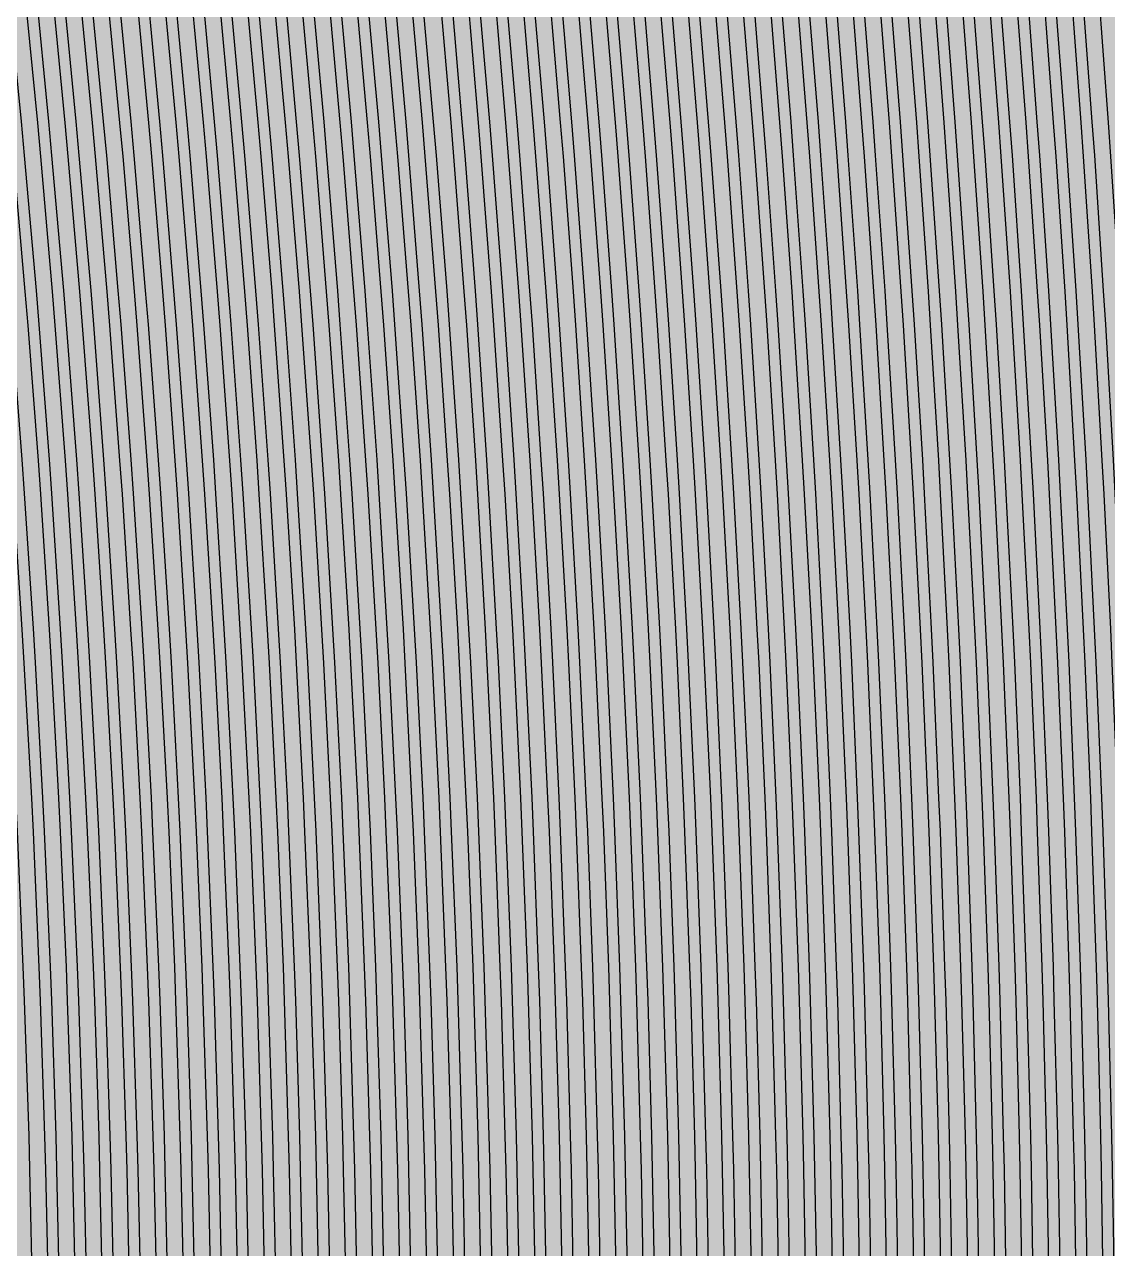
# Model space of a CAD drawing. Header units: metres. Extents: x -7240 to 10960, y -29667 to 1823.
# Drawn here: x 936.9 to 1137.2, y -17631.3 to -17405 of the extents above; entities that cross this region are included whole.
import ezdxf

# ---------------------------------------------------------------- set-up
doc = ezdxf.new("R2010")
doc.units = ezdxf.units.M
doc.layers.add('Metal1', color=4, linetype='CONTINUOUS')
doc.layers.add('Polyimide', color=7, linetype='CONTINUOUS')

msp = doc.modelspace()

# ---------------------------------------------------------------- hatches: boundary and pattern name
at = {"layer": 'Polyimide'}
msp.add_hatch(color=7, dxfattribs=at).paths.add_polyline_path([(4088.45, -11806.89), (4098.72, -11851.21), (4115.58, -11893.47), (4138.63, -11932.7), (4167.35, -11967.99), (4201.08, -11998.53), (4239.03, -12023.62), (4280.35, -12042.68), (4349.18, -12073.73), (4413.2, -12113.76), (4471.26, -12162.04), (4522.3, -12217.69), (4565.39, -12279.7), (4599.74, -12346.94), (4624.73, -12418.19), (4639.91, -12492.16), (4645, -12567.5), (4639.91, -12642.84), (4624.73, -12716.8), (4599.74, -12788.06), (4565.39, -12855.3), (4522.3, -12917.31), (4471.26, -12972.96), (4413.2, -13021.24), (4349.18, -13061.27), (4280.35, -13092.32), (4239.03, -13111.38), (4201.08, -13136.47), (4167.35, -13167.01), (4138.63, -13202.3), (4115.58, -13241.52), (4098.72, -13283.78), (4088.45, -13328.11), (4085, -13373.48), (4085, -13567.5), (4099.45, -13861.55), (4142.64, -14152.77), (4214.18, -14438.35), (4313.36, -14715.55), (4439.24, -14981.69), (4590.59, -15234.21), (4765.97, -15470.68), (4963.68, -15688.82), (5181.82, -15886.53), (5418.29, -16061.91), (5670.81, -16213.26), (5936.95, -16339.14), (6214.15, -16438.32), (6499.73, -16509.85), (6790.95, -16553.05), (7085, -16567.5), (9960.38, -16567.5), (10038.79, -16571.35), (10116.45, -16582.87), (10192.6, -16601.95), (10266.52, -16628.4), (10337.49, -16661.96), (10404.83, -16702.32), (10467.89, -16749.09), (10526.06, -16801.81), (10578.78, -16859.98), (10625.55, -16923.04), (10665.91, -16990.38), (10699.48, -17061.35), (10725.93, -17135.27), (10745, -17211.43), (10756.52, -17289.08), (10760.38, -17367.5), (10760.38, -21957.3), (10721.61, -22012.91), (10685.97, -22070.59), (10653.58, -22130.14), (10624.53, -22191.39), (10598.92, -22254.16), (10576.82, -22318.25), (10558.3, -22383.46), (10543.41, -22449.6), (10532.21, -22516.46), (10524.72, -22583.84), (10520.97, -22651.53), (10520.97, -22719.32), (10524.72, -22787.01), (10532.21, -22854.38), (10543.41, -22921.24), (10558.3, -22987.38), (10576.82, -23052.6), (10598.92, -23116.68), (10624.53, -23179.45), (10653.58, -23240.71), (10685.97, -23300.26), (10721.61, -23357.93), (10760.38, -23413.54), (10760.38, -28667.5), (10756.52, -28745.91), (10745, -28823.57), (10725.93, -28899.73), (10699.48, -28973.65), (10665.91, -29044.62), (10625.55, -29111.96), (10578.78, -29175.01), (10526.06, -29233.19), (10467.89, -29285.91), (10404.83, -29332.68), (10337.49, -29373.04), (10266.52, -29406.6), (10192.6, -29433.05), (10116.45, -29452.13), (10038.79, -29463.65), (9960.38, -29467.5), (-6239.63, -29467.5), (-6318.04, -29463.65), (-6395.7, -29452.13), (-6471.85, -29433.05), (-6545.77, -29406.6), (-6616.74, -29373.04), (-6684.08, -29332.68), (-6747.14, -29285.91), (-6805.31, -29233.19), (-6858.03, -29175.01), (-6904.8, -29111.96), (-6945.16, -29044.62), (-6978.73, -28973.65), (-7005.18, -28899.73), (-7024.25, -28823.57), (-7035.77, -28745.91), (-7039.63, -28667.5), (-7039.63, -23426.32), (-6999.36, -23370.07), (-6962.33, -23311.63), (-6928.66, -23251.2), (-6898.45, -23188.96), (-6871.81, -23125.12), (-6848.81, -23059.88), (-6829.53, -22993.44), (-6814.04, -22926.02), (-6802.37, -22857.83), (-6794.57, -22789.09), (-6790.67, -22720.02), (-6790.67, -22650.84), (-6794.57, -22581.77), (-6802.37, -22513.03), (-6814.04, -22444.84), (-6829.53, -22377.42), (-6848.81, -22310.98), (-6871.81, -22245.74), (-6898.45, -22181.89), (-6928.66, -22119.66), (-6962.33, -22059.22), (-6999.36, -22000.79), (-7039.63, -21944.54), (-7039.63, -17367.5), (-7035.77, -17289.08), (-7024.25, -17211.43), (-7005.18, -17135.27), (-6978.73, -17061.35), (-6945.16, -16990.38), (-6904.8, -16923.04), (-6858.03, -16859.98), (-6805.31, -16801.81), (-6747.14, -16749.09), (-6684.08, -16702.32), (-6616.74, -16661.96), (-6545.77, -16628.4), (-6471.85, -16601.95), (-6395.7, -16582.87), (-6318.04, -16571.35), (-6239.63, -16567.5), (-3334, -16567.5), (-3039.95, -16553.05), (-2748.73, -16509.85), (-2463.15, -16438.32), (-2185.95, -16339.14), (-1919.81, -16213.26), (-1667.29, -16061.91), (-1430.82, -15886.53), (-1212.68, -15688.82), (-1014.97, -15470.68), (-839.59, -15234.21), (-688.24, -14981.69), (-562.36, -14715.55), (-463.18, -14438.35), (-391.64, -14152.77), (-348.45, -13861.55), (-334, -13567.5), (-334, -13373.48), (-337.45, -13328.11), (-347.72, -13283.78), (-364.58, -13241.52), (-387.63, -13202.3), (-416.35, -13167.01), (-450.08, -13136.47), (-488.03, -13111.38), (-529.35, -13092.32), (-529.35, -13092.32), (-598.18, -13061.27), (-662.2, -13021.24), (-720.26, -12972.96), (-771.3, -12917.31), (-814.39, -12855.3), (-848.74, -12788.06), (-873.73, -12716.8), (-888.91, -12642.84), (-894, -12567.5), (-888.91, -12492.16), (-873.73, -12418.19), (-848.74, -12346.94), (-814.39, -12279.7), (-771.3, -12217.69), (-720.26, -12162.04), (-662.2, -12113.76), (-598.18, -12073.73), (-529.35, -12042.68), (-488.03, -12023.62), (-450.08, -11998.53), (-416.35, -11967.99), (-387.63, -11932.7), (-364.58, -11893.47), (-347.72, -11851.21), (-337.45, -11806.89), (-334, -11761.52), (-334, -11074.31), (-337.45, -11028.94), (-347.72, -10984.62), (-364.58, -10942.36), (-387.63, -10903.13), (-416.35, -10867.84), (-450.08, -10837.3), (-488.03, -10812.21), (-529.35, -10793.16), (-529.35, -10793.16), (-598.18, -10762.1), (-662.2, -10722.07), (-720.26, -10673.8), (-771.3, -10618.15), (-814.39, -10556.13), (-848.74, -10488.89), (-873.73, -10417.64), (-888.91, -10343.67), (-894, -10268.33), (-888.91, -10192.99), (-873.73, -10119.03), (-848.74, -10047.77), (-814.39, -9980.53), (-771.3, -9918.52), (-720.26, -9862.87), (-662.2, -9814.59), (-598.18, -9774.56), (-529.35, -9743.51), (-488.03, -9724.45), (-450.08, -9699.36), (-416.35, -9668.82), (-387.63, -9633.53), (-364.58, -9594.31), (-347.72, -9552.05), (-337.45, -9507.72), (-334, -9462.35), (-334, -8775.14), (-337.45, -8729.78), (-347.72, -8685.45), (-364.58, -8643.19), (-387.63, -8603.96), (-416.35, -8568.68), (-450.08, -8538.14), (-488.03, -8513.05), (-529.35, -8493.99), (-529.35, -8493.99), (-598.18, -8462.94), (-662.2, -8422.91), (-720.26, -8374.63), (-771.3, -8318.98), (-814.39, -8256.97), (-848.74, -8189.73), (-873.73, -8118.47), (-888.91, -8044.5), (-894, -7969.17), (-888.91, -7893.83), (-873.73, -7819.86), (-848.74, -7748.61), (-814.39, -7681.36), (-771.3, -7619.35), (-720.26, -7563.7), (-662.2, -7515.42), (-598.18, -7475.4), (-529.35, -7444.34), (-529.35, -7444.34), (-488.03, -7425.28), (-450.08, -7400.2), (-416.35, -7369.66), (-387.63, -7334.37), (-364.58, -7295.14), (-347.72, -7252.88), (-337.45, -7208.56), (-334, -7163.19), (-334, -6475.98), (-337.45, -6430.61), (-347.72, -6386.29), (-364.58, -6344.02), (-387.63, -6304.8), (-416.35, -6269.51), (-450.08, -6238.97), (-488.03, -6213.88), (-529.35, -6194.82), (-529.35, -6194.82), (-598.18, -6163.77), (-662.2, -6123.74), (-720.26, -6075.46), (-771.3, -6019.81), (-814.39, -5957.8), (-848.74, -5890.56), (-873.73, -5819.31), (-888.91, -5745.34), (-894, -5670), (-888.91, -5594.66), (-873.73, -5520.69), (-848.74, -5449.44), (-814.39, -5382.2), (-771.3, -5320.19), (-720.26, -5264.54), (-662.2, -5216.26), (-598.18, -5176.23), (-529.35, -5145.18), (-529.35, -5145.18), (-488.03, -5126.12), (-450.08, -5101.03), (-416.35, -5070.49), (-387.63, -5035.2), (-364.58, -4995.98), (-347.72, -4953.71), (-337.45, -4909.39), (-334, -4864.02), (-334, 380), (-334, 1522.5), (-289, 1522.5), (-288.78, 1515.63), (-288.1, 1508.79), (-286.98, 1502.02), (-285.42, 1495.32), (-283.43, 1488.75), (-281.01, 1482.32), (-278.17, 1476.06), (-274.93, 1470), (-271.3, 1464.17), (-267.3, 1458.58), (-262.94, 1453.27), (-258.25, 1448.25), (-253.23, 1443.56), (-247.92, 1439.2), (-242.33, 1435.2), (-236.5, 1431.57), (-230.44, 1428.33), (-224.18, 1425.49), (-217.75, 1423.07), (-211.18, 1421.08), (-204.48, 1419.52), (-197.71, 1418.4), (-190.87, 1417.72), (-184, 1417.5), (-177.13, 1417.72), (-170.29, 1418.4), (-163.52, 1419.52), (-156.82, 1421.08), (-150.25, 1423.07), (-143.82, 1425.49), (-137.56, 1428.33), (-131.5, 1431.57), (-125.67, 1435.2), (-120.08, 1439.2), (-114.77, 1443.56), (-109.75, 1448.25), (-105.06, 1453.27), (-100.7, 1458.58), (-96.7, 1464.17), (-93.07, 1470), (-89.83, 1476.06), (-86.99, 1482.32), (-84.57, 1488.75), (-82.58, 1495.32), (-81.02, 1502.02), (-79.9, 1508.79), (-79.22, 1515.63), (-79, 1522.5), (1786, 1522.5), (3835, 1522.5), (3835.21, 1529.04), (3835.86, 1535.55), (3836.92, 1542.01), (3838.41, 1548.38), (3840.31, 1554.64), (3842.61, 1560.77), (3845.31, 1566.73), (3848.4, 1572.5), (3851.85, 1578.06), (3855.66, 1583.38), (3859.82, 1588.43), (3864.29, 1593.21), (3869.07, 1597.68), (3874.12, 1601.84), (3879.44, 1605.65), (3885, 1609.1), (3890.77, 1612.19), (3896.73, 1614.89), (3902.86, 1617.19), (3909.12, 1619.09), (3915.49, 1620.58), (3921.95, 1621.64), (3928.46, 1622.29), (3935, 1622.5), (3941.54, 1622.29), (3948.05, 1621.64), (3954.51, 1620.58), (3960.88, 1619.09), (3967.14, 1617.19), (3973.27, 1614.89), (3979.23, 1612.19), (3985, 1609.1), (3990.56, 1605.65), (3995.88, 1601.84), (4000.93, 1597.68), (4005.71, 1593.21), (4010.18, 1588.43), (4014.34, 1583.38), (4018.15, 1578.06), (4021.6, 1572.5), (4024.69, 1566.73), (4027.39, 1560.77), (4029.69, 1554.64), (4031.59, 1548.38), (4033.08, 1542.01), (4034.14, 1535.55), (4034.79, 1529.04), (4035, 1522.5), (4085, 1522.5), (4085, 380), (4085, 330), (4085, -4864.02), (4088.45, -4909.39), (4098.72, -4953.71), (4115.58, -4995.98), (4138.63, -5035.2), (4167.35, -5070.49), (4201.08, -5101.03), (4239.03, -5126.12), (4280.35, -5145.18), (4280.35, -5145.18), (4349.18, -5176.23), (4413.2, -5216.26), (4471.26, -5264.54), (4522.3, -5320.19), (4565.39, -5382.2), (4599.74, -5449.44), (4624.73, -5520.69), (4639.91, -5594.66), (4645, -5670), (4639.91, -5745.34), (4624.73, -5819.31), (4599.74, -5890.56), (4565.39, -5957.8), (4522.3, -6019.81), (4471.26, -6075.46), (4413.2, -6123.74), (4349.18, -6163.77), (4280.35, -6194.82), (4239.03, -6213.88), (4201.08, -6238.97), (4167.35, -6269.51), (4138.63, -6304.8), (4115.58, -6344.02), (4098.72, -6386.29), (4088.45, -6430.61), (4085, -6475.98), (4085, -11761.52), (4088.45, -11806.89)])

# ---------------------------------------------------------------- linework, layer by layer
at = {"layer": 'Metal1'}
for points in [[(923.69, -17397.93), (926.16, -17422.92), (926.75, -17429.18), (928.94, -17454.17), (929.46, -17460.44), (931.38, -17485.42), (931.83, -17491.69), (933.47, -17516.67), (933.85, -17522.94), (935.21, -17547.93), (935.52, -17554.19), (936.62, -17579.18), (936.86, -17585.44), (937.68, -17610.43), (937.85, -17616.69), (938.4, -17641.68), (938.5, -17647.94), (938.77, -17672.93), (938.81, -17679.19), (938.87, -17704.18), (938.87, -18191.69)], [(941.87, -18191.69), (941.87, -17704.18), (941.81, -17679.19), (941.77, -17672.95), (941.5, -17647.96), (941.4, -17641.72), (940.85, -17616.74), (940.68, -17610.49), (939.87, -17585.51), (939.63, -17579.26), (938.54, -17554.28), (938.24, -17548.03), (936.87, -17523.05), (936.5, -17516.8), (934.86, -17491.82), (934.42, -17485.57), (932.51, -17460.59), (932, -17454.34), (929.81, -17429.36), (929.23, -17423.11), (926.77, -17398.14)], [(928.76, -17397.93), (931.22, -17422.92), (931.81, -17429.19), (933.99, -17454.17), (934.5, -17460.44), (936.41, -17485.42), (936.86, -17491.69), (938.49, -17516.67), (938.87, -17522.94), (940.23, -17547.93), (940.54, -17554.19), (941.63, -17579.18), (941.87, -17585.44), (942.68, -17610.43), (942.85, -17616.69), (943.4, -17641.68), (943.5, -17647.94), (943.77, -17672.93), (943.81, -17679.19), (943.87, -17704.18), (943.87, -18191.69)], [(946.87, -18191.69), (946.87, -17704.18), (946.81, -17679.19), (946.77, -17672.95), (946.5, -17647.96), (946.4, -17641.72), (945.86, -17616.74), (945.69, -17610.49), (944.88, -17585.51), (944.64, -17579.26), (943.56, -17554.28), (943.25, -17548.03), (941.9, -17523.05), (941.52, -17516.8), (939.9, -17491.82), (939.46, -17485.57), (937.56, -17460.59), (937.05, -17454.34), (934.87, -17429.36), (934.29, -17423.11), (931.84, -17398.14)], [(933.83, -17397.94), (936.28, -17422.92), (936.86, -17429.19), (939.04, -17454.17), (939.55, -17460.44), (941.45, -17485.42), (941.89, -17491.69), (943.52, -17516.68), (943.89, -17522.94), (945.25, -17547.93), (945.56, -17554.19), (946.64, -17579.18), (946.88, -17585.44), (947.69, -17610.43), (947.86, -17616.69), (948.4, -17641.68), (948.5, -17647.94), (948.77, -17672.93), (948.81, -17679.19), (948.87, -17704.18), (948.87, -18191.69)], [(951.87, -18191.69), (951.87, -17704.18), (951.81, -17679.19), (951.77, -17672.95), (951.5, -17647.96), (951.4, -17641.72), (950.86, -17616.74), (950.7, -17610.49), (949.89, -17585.51), (949.65, -17579.26), (948.57, -17554.28), (948.27, -17548.03), (946.92, -17523.05), (946.55, -17516.8), (944.93, -17491.82), (944.49, -17485.57), (942.6, -17460.59), (942.09, -17454.34), (939.93, -17429.36), (939.35, -17423.11), (936.92, -17398.14)], [(938.91, -17397.94), (941.35, -17422.92), (941.92, -17429.19), (944.09, -17454.17), (944.6, -17460.44), (946.49, -17485.42), (946.93, -17491.69), (948.55, -17516.68), (948.92, -17522.94), (950.27, -17547.93), (950.57, -17554.19), (951.65, -17579.18), (951.89, -17585.44), (952.7, -17610.43), (952.86, -17616.69), (953.4, -17641.68), (953.5, -17647.94), (953.77, -17672.93), (953.81, -17679.19), (953.87, -17704.18), (953.87, -18191.69)], [(956.87, -18191.69), (956.87, -17704.18), (956.81, -17679.19), (956.77, -17672.95), (956.51, -17647.96), (956.41, -17641.72), (955.87, -17616.74), (955.7, -17610.49), (954.9, -17585.51), (954.66, -17579.26), (953.59, -17554.28), (953.29, -17548.03), (951.95, -17523.05), (951.58, -17516.8), (949.97, -17491.82), (949.53, -17485.57), (947.65, -17460.59), (947.14, -17454.34), (944.99, -17429.36), (944.42, -17423.11), (941.99, -17398.13)], [(943.98, -17397.94), (946.41, -17422.92), (946.98, -17429.19), (949.14, -17454.17), (949.64, -17460.44), (951.52, -17485.42), (951.96, -17491.69), (953.57, -17516.68), (953.94, -17522.94), (955.29, -17547.93), (955.59, -17554.19), (956.66, -17579.18), (956.9, -17585.44), (957.7, -17610.43), (957.87, -17616.69), (958.41, -17641.68), (958.51, -17647.94), (958.77, -17672.93), (958.81, -17679.19), (958.87, -17704.18), (958.87, -18191.69)], [(961.87, -18191.69), (961.87, -17704.18), (961.81, -17679.19), (961.77, -17672.95), (961.51, -17647.96), (961.41, -17641.72), (960.87, -17616.74), (960.71, -17610.49), (959.91, -17585.51), (959.67, -17579.26), (958.61, -17554.28), (958.31, -17548.03), (956.97, -17523.05), (956.6, -17516.8), (955, -17491.82), (954.56, -17485.57), (952.69, -17460.59), (952.19, -17454.34), (950.05, -17429.36), (949.48, -17423.11), (947.06, -17398.13)], [(949.05, -17397.94), (951.47, -17422.92), (952.04, -17429.19), (954.18, -17454.17), (954.69, -17460.44), (956.56, -17485.42), (957, -17491.69), (958.6, -17516.68), (958.97, -17522.94), (960.3, -17547.93), (960.6, -17554.19), (961.67, -17579.18), (961.91, -17585.44), (962.71, -17610.43), (962.87, -17616.69), (963.41, -17641.68), (963.51, -17647.94), (963.77, -17672.93), (963.81, -17679.19), (963.87, -17704.18), (963.87, -18191.69)], [(966.87, -18191.69), (966.87, -17704.18), (966.81, -17679.19), (966.78, -17672.95), (966.51, -17647.96), (966.41, -17641.72), (965.88, -17616.74), (965.72, -17610.49), (964.92, -17585.51), (964.69, -17579.26), (963.63, -17554.28), (963.33, -17548.03), (962, -17523.05), (961.64, -17516.8), (960.05, -17491.82), (959.61, -17485.57), (957.75, -17460.59), (957.26, -17454.34), (955.13, -17429.36), (954.56, -17423.11), (952.16, -17398.13)], [(954.16, -17397.94), (956.55, -17422.92), (957.12, -17429.19), (959.25, -17454.17), (959.75, -17460.44), (961.61, -17485.43), (962.04, -17491.69), (963.64, -17516.68), (964, -17522.94), (965.33, -17547.93), (965.63, -17554.19), (966.69, -17579.18), (966.92, -17585.44), (967.71, -17610.43), (967.88, -17616.69), (968.41, -17641.68), (968.51, -17647.94), (968.78, -17672.93), (968.81, -17679.19), (968.87, -17704.18), (968.87, -18191.69)], [(971.87, -18191.69), (971.87, -17704.18), (971.81, -17679.19), (971.78, -17672.95), (971.52, -17647.96), (971.42, -17641.72), (970.91, -17616.73), (970.74, -17610.49), (969.97, -17585.51), (969.74, -17579.26), (968.71, -17554.28), (968.42, -17548.03), (967.13, -17523.05), (966.77, -17516.8), (965.22, -17491.82), (964.8, -17485.57), (962.99, -17460.59), (962.5, -17454.34), (960.43, -17429.36), (959.88, -17423.11), (957.54, -17398.13)], [(959.53, -17397.94), (961.87, -17422.92), (962.42, -17429.19), (964.49, -17454.18), (964.98, -17460.44), (966.79, -17485.43), (967.22, -17491.69), (968.77, -17516.68), (969.13, -17522.94), (970.42, -17547.93), (970.71, -17554.19), (971.74, -17579.18), (971.97, -17585.44), (972.74, -17610.43), (972.91, -17616.69), (973.42, -17641.68), (973.52, -17647.94), (973.78, -17672.93), (973.81, -17679.19), (973.87, -17704.18), (973.87, -18191.69)], [(976.87, -18191.69), (976.87, -17704.18), (976.81, -17679.19), (976.78, -17672.95), (976.52, -17647.96), (976.43, -17641.72), (975.91, -17616.73), (975.75, -17610.49), (974.98, -17585.5), (974.76, -17579.26), (973.73, -17554.28), (973.44, -17548.03), (972.15, -17523.05), (971.8, -17516.8), (970.25, -17491.82), (969.84, -17485.57), (968.03, -17460.59), (967.55, -17454.34), (965.49, -17429.36), (964.94, -17423.1), (962.61, -17398.13)], [(964.6, -17397.94), (966.93, -17422.92), (967.48, -17429.19), (969.54, -17454.18), (970.03, -17460.44), (971.83, -17485.43), (972.25, -17491.69), (973.8, -17516.68), (974.15, -17522.94), (975.44, -17547.93), (975.73, -17554.19), (976.75, -17579.18), (976.98, -17585.44), (977.75, -17610.43), (977.91, -17616.69), (978.42, -17641.68), (978.52, -17647.94), (978.78, -17672.93), (978.81, -17679.19), (978.87, -17704.18), (978.87, -18191.69)], [(981.87, -18191.69), (981.87, -17704.18), (981.81, -17679.19), (981.78, -17672.95), (981.52, -17647.96), (981.43, -17641.72), (980.92, -17616.73), (980.76, -17610.49), (979.99, -17585.5), (979.77, -17579.26), (978.74, -17554.28), (978.46, -17548.03), (977.18, -17523.05), (976.82, -17516.8), (975.29, -17491.82), (974.87, -17485.57), (973.08, -17460.59), (972.6, -17454.34), (970.54, -17429.36), (970, -17423.1), (967.69, -17398.13)], [(969.68, -17397.94), (971.99, -17422.93), (972.54, -17429.19), (974.59, -17454.18), (975.07, -17460.44), (976.87, -17485.43), (977.28, -17491.69), (978.82, -17516.68), (979.17, -17522.94), (980.45, -17547.93), (980.74, -17554.19), (981.76, -17579.18), (981.99, -17585.44), (982.76, -17610.43), (982.92, -17616.69), (983.43, -17641.68), (983.52, -17647.94), (983.78, -17672.93), (983.81, -17679.19), (983.87, -17704.18), (983.87, -18191.69)], [(986.87, -18191.69), (986.87, -17704.18), (986.81, -17679.19), (986.78, -17672.95), (986.52, -17647.96), (986.43, -17641.72), (985.92, -17616.73), (985.76, -17610.49), (985, -17585.5), (984.78, -17579.26), (983.76, -17554.28), (983.47, -17548.03), (982.2, -17523.05), (981.85, -17516.8), (980.32, -17491.82), (979.91, -17485.57), (978.12, -17460.59), (977.64, -17454.33), (975.6, -17429.36), (975.06, -17423.1), (972.76, -17398.13)], [(974.75, -17397.94), (977.05, -17422.93), (977.6, -17429.19), (979.64, -17454.18), (980.12, -17460.44), (981.9, -17485.43), (982.32, -17491.69), (983.85, -17516.68), (984.2, -17522.94), (985.47, -17547.93), (985.76, -17554.19), (986.78, -17579.18), (987, -17585.44), (987.76, -17610.43), (987.92, -17616.69), (988.43, -17641.68), (988.52, -17647.94), (988.78, -17672.93), (988.81, -17679.19), (988.87, -17704.18), (988.87, -18191.69)], [(991.87, -18191.69), (991.87, -17704.18), (991.81, -17679.19), (991.78, -17672.95), (991.53, -17647.96), (991.43, -17641.72), (990.93, -17616.73), (990.77, -17610.49), (990.01, -17585.5), (989.79, -17579.26), (988.78, -17554.27), (988.49, -17548.03), (987.23, -17523.05), (986.88, -17516.8), (985.36, -17491.82), (984.94, -17485.57), (983.17, -17460.59), (982.69, -17454.33), (980.66, -17429.36), (980.12, -17423.1), (977.83, -17398.13)], [(979.82, -17397.94), (982.11, -17422.93), (982.65, -17429.19), (984.69, -17454.18), (985.16, -17460.44), (986.94, -17485.43), (987.35, -17491.69), (988.87, -17516.68), (989.22, -17522.94), (990.49, -17547.93), (990.77, -17554.19), (991.79, -17579.18), (992.01, -17585.44), (992.77, -17610.43), (992.93, -17616.69), (993.43, -17641.68), (993.53, -17647.94), (993.78, -17672.93), (993.81, -17679.19), (993.87, -17704.18), (993.87, -18191.69)], [(996.87, -18191.69), (996.87, -17704.18), (996.81, -17679.19), (996.78, -17672.95), (996.53, -17647.96), (996.43, -17641.72), (995.93, -17616.73), (995.77, -17610.49), (995.02, -17585.5), (994.8, -17579.26), (993.79, -17554.27), (993.51, -17548.03), (992.25, -17523.04), (991.9, -17516.8), (990.39, -17491.82), (989.98, -17485.56), (988.21, -17460.59), (987.74, -17454.33), (985.72, -17429.36), (985.18, -17423.1), (982.91, -17398.13)], [(984.9, -17397.94), (987.17, -17422.93), (987.71, -17429.19), (989.73, -17454.18), (990.21, -17460.44), (991.98, -17485.43), (992.39, -17491.69), (993.9, -17516.68), (994.25, -17522.94), (995.51, -17547.93), (995.79, -17554.19), (996.8, -17579.18), (997.02, -17585.44), (997.77, -17610.43), (997.93, -17616.69), (998.43, -17641.68), (998.53, -17647.94), (998.78, -17672.93), (998.81, -17679.19), (998.87, -17704.18), (998.87, -18191.69)], [(1001.88, -18191.69), (1001.88, -17704.18), (1001.81, -17679.19), (1001.78, -17672.95), (1001.53, -17647.96), (1001.44, -17641.72), (1000.94, -17616.73), (1000.78, -17610.49), (1000.03, -17585.5), (999.81, -17579.26), (998.81, -17554.27), (998.53, -17548.03), (997.27, -17523.04), (996.93, -17516.8), (995.42, -17491.82), (995.02, -17485.56), (993.26, -17460.59), (992.79, -17454.33), (990.78, -17429.36), (990.24, -17423.1), (987.98, -17398.13)], [(989.97, -17397.94), (992.24, -17422.93), (992.77, -17429.19), (994.78, -17454.18), (995.25, -17460.44), (997.01, -17485.43), (997.42, -17491.69), (998.93, -17516.68), (999.27, -17522.94), (1000.52, -17547.93), (1000.81, -17554.19), (1001.81, -17579.18), (1002.03, -17585.44), (1002.78, -17610.43), (1002.94, -17616.69), (1003.44, -17641.68), (1003.53, -17647.94), (1003.78, -17672.93), (1003.81, -17679.19), (1003.88, -17704.18), (1003.88, -18191.69)], [(1006.87, -18191.69), (1006.87, -17704.18), (1006.81, -17679.19), (1006.78, -17672.95), (1006.53, -17647.96), (1006.44, -17641.72), (1005.94, -17616.73), (1005.79, -17610.49), (1005.04, -17585.5), (1004.82, -17579.26), (1003.82, -17554.27), (1003.54, -17548.03), (1002.3, -17523.04), (1001.95, -17516.79), (1000.46, -17491.81), (1000.05, -17485.56), (998.31, -17460.58), (997.84, -17454.33), (995.84, -17429.36), (995.3, -17423.1), (993.05, -17398.13)], [(995.04, -17397.94), (997.3, -17422.93), (997.83, -17429.19), (999.83, -17454.18), (1000.3, -17460.44), (1002.05, -17485.43), (1002.45, -17491.69), (1003.95, -17516.68), (1004.3, -17522.94), (1005.54, -17547.93), (1005.82, -17554.19), (1006.82, -17579.18), (1007.04, -17585.44), (1007.78, -17610.43), (1007.94, -17616.69), (1008.44, -17641.68), (1008.53, -17647.94), (1008.78, -17672.93), (1008.81, -17679.19), (1008.87, -17704.18), (1008.87, -18191.69)], [(1011.87, -18191.69), (1011.87, -17704.18), (1011.81, -17679.19), (1011.78, -17672.95), (1011.53, -17647.96), (1011.44, -17641.72), (1010.95, -17616.73), (1010.79, -17610.49), (1010.05, -17585.5), (1009.83, -17579.26), (1008.84, -17554.27), (1008.56, -17548.03), (1007.32, -17523.04), (1006.98, -17516.79), (1005.49, -17491.81), (1005.09, -17485.56), (1003.35, -17460.58), (1002.88, -17454.33), (1000.9, -17429.35), (1000.37, -17423.1), (998.13, -17398.13)], [(1000.12, -17397.94), (1002.36, -17422.93), (1002.89, -17429.19), (1004.88, -17454.18), (1005.35, -17460.44), (1007.08, -17485.43), (1007.49, -17491.69), (1008.98, -17516.68), (1009.32, -17522.94), (1010.56, -17547.93), (1010.84, -17554.19), (1011.83, -17579.18), (1012.05, -17585.44), (1012.79, -17610.43), (1012.95, -17616.69), (1013.44, -17641.68), (1013.53, -17647.94), (1013.78, -17672.93), (1013.81, -17679.19), (1013.87, -17704.18), (1013.87, -18191.69)], [(1016.87, -18191.69), (1016.87, -17704.18), (1016.81, -17679.19), (1016.78, -17672.95), (1016.54, -17647.96), (1016.44, -17641.72), (1015.95, -17616.73), (1015.8, -17610.49), (1015.06, -17585.5), (1014.84, -17579.26), (1013.86, -17554.27), (1013.58, -17548.03), (1012.35, -17523.04), (1012.01, -17516.79), (1010.53, -17491.81), (1010.13, -17485.56), (1008.4, -17460.58), (1007.93, -17454.33), (1005.95, -17429.35), (1005.43, -17423.1), (1003.2, -17398.12)], [(1005.19, -17397.94), (1007.42, -17422.93), (1007.95, -17429.19), (1009.93, -17454.18), (1010.39, -17460.44), (1012.12, -17485.43), (1012.52, -17491.69), (1014, -17516.68), (1014.34, -17522.94), (1015.58, -17547.93), (1015.85, -17554.19), (1016.84, -17579.18), (1017.06, -17585.44), (1017.8, -17610.43), (1017.95, -17616.69), (1018.44, -17641.68), (1018.54, -17647.94), (1018.78, -17672.93), (1018.81, -17679.19), (1018.87, -17704.18), (1018.87, -18191.69)], [(1021.88, -18191.69), (1021.88, -17704.18), (1021.81, -17679.19), (1021.78, -17672.95), (1021.54, -17647.96), (1021.45, -17641.72), (1020.96, -17616.73), (1020.8, -17610.49), (1020.07, -17585.5), (1019.86, -17579.26), (1018.88, -17554.27), (1018.6, -17548.02), (1017.38, -17523.04), (1017.04, -17516.79), (1015.57, -17491.81), (1015.17, -17485.56), (1013.46, -17460.58), (1013, -17454.33), (1011.03, -17429.35), (1010.51, -17423.1), (1008.3, -17398.12)], [(1010.29, -17397.94), (1012.5, -17422.93), (1013.03, -17429.19), (1014.99, -17454.18), (1015.45, -17460.44), (1017.17, -17485.43), (1017.57, -17491.69), (1019.04, -17516.68), (1019.38, -17522.94), (1020.6, -17547.93), (1020.88, -17554.19), (1021.86, -17579.18), (1022.07, -17585.44), (1022.8, -17610.43), (1022.96, -17616.69), (1023.45, -17641.68), (1023.54, -17647.94), (1023.78, -17672.93), (1023.81, -17679.19), (1023.88, -17704.18), (1023.88, -18191.69)], [(1026.87, -18191.69), (1026.87, -17704.18), (1026.82, -17679.19), (1026.79, -17672.95), (1026.55, -17647.96), (1026.46, -17641.72), (1025.98, -17616.73), (1025.83, -17610.49), (1025.12, -17585.5), (1024.91, -17579.26), (1023.96, -17554.27), (1023.69, -17548.02), (1022.5, -17523.04), (1022.18, -17516.79), (1020.75, -17491.81), (1020.36, -17485.56), (1018.69, -17460.58), (1018.24, -17454.33), (1016.33, -17429.35), (1015.83, -17423.1), (1013.67, -17398.12)], [(1015.67, -17397.94), (1017.82, -17422.93), (1018.33, -17429.19), (1020.24, -17454.18), (1020.69, -17460.44), (1022.36, -17485.43), (1022.74, -17491.69), (1024.17, -17516.68), (1024.5, -17522.94), (1025.69, -17547.93), (1025.96, -17554.19), (1026.91, -17579.18), (1027.12, -17585.44), (1027.83, -17610.43), (1027.98, -17616.69), (1028.46, -17641.68), (1028.55, -17647.94), (1028.79, -17672.94), (1028.82, -17679.19), (1028.87, -17704.18), (1028.87, -18191.69)], [(1031.87, -18191.69), (1031.87, -17704.18), (1031.82, -17679.19), (1031.79, -17672.95), (1031.55, -17647.96), (1031.46, -17641.72), (1030.99, -17616.73), (1030.84, -17610.49), (1030.13, -17585.5), (1029.92, -17579.25), (1028.98, -17554.27), (1028.71, -17548.02), (1027.53, -17523.04), (1027.2, -17516.79), (1025.78, -17491.81), (1025.4, -17485.56), (1023.74, -17460.58), (1023.29, -17454.33), (1021.39, -17429.35), (1020.89, -17423.1), (1018.75, -17398.12)], [(1020.74, -17397.94), (1022.88, -17422.93), (1023.39, -17429.19), (1025.29, -17454.18), (1025.73, -17460.44), (1027.39, -17485.43), (1027.78, -17491.69), (1029.2, -17516.68), (1029.53, -17522.94), (1030.71, -17547.93), (1030.98, -17554.19), (1031.92, -17579.18), (1032.13, -17585.44), (1032.84, -17610.43), (1032.99, -17616.69), (1033.46, -17641.68), (1033.55, -17647.94), (1033.79, -17672.94), (1033.82, -17679.19), (1033.87, -17704.18), (1033.87, -18191.69)], [(1036.87, -18191.69), (1036.87, -17704.18), (1036.82, -17679.19), (1036.79, -17672.95), (1036.55, -17647.96), (1036.46, -17641.72), (1035.99, -17616.73), (1035.85, -17610.49), (1035.14, -17585.5), (1034.93, -17579.25), (1033.99, -17554.27), (1033.73, -17548.02), (1032.55, -17523.04), (1032.23, -17516.79), (1030.82, -17491.81), (1030.43, -17485.56), (1028.78, -17460.58), (1028.34, -17454.33), (1026.45, -17429.35), (1025.95, -17423.1), (1023.82, -17398.12)], [(1025.81, -17397.95), (1027.94, -17422.93), (1028.44, -17429.19), (1030.33, -17454.18), (1030.78, -17460.44), (1032.43, -17485.43), (1032.81, -17491.69), (1034.23, -17516.68), (1034.55, -17522.94), (1035.73, -17547.93), (1035.99, -17554.19), (1036.93, -17579.18), (1037.14, -17585.44), (1037.85, -17610.43), (1037.99, -17616.69), (1038.46, -17641.68), (1038.55, -17647.94), (1038.79, -17672.94), (1038.82, -17679.19), (1038.87, -17704.18), (1038.87, -18191.69)], [(1041.88, -18191.69), (1041.88, -17704.18), (1041.82, -17679.19), (1041.79, -17672.95), (1041.55, -17647.96), (1041.47, -17641.72), (1041, -17616.73), (1040.85, -17610.49), (1040.15, -17585.5), (1039.95, -17579.25), (1039.01, -17554.27), (1038.75, -17548.02), (1037.58, -17523.04), (1037.25, -17516.79), (1035.85, -17491.81), (1035.47, -17485.56), (1033.83, -17460.58), (1033.39, -17454.33), (1031.51, -17429.35), (1031.01, -17423.1), (1028.89, -17398.12)], [(1030.89, -17397.95), (1033, -17422.93), (1033.5, -17429.19), (1035.38, -17454.18), (1035.82, -17460.44), (1037.46, -17485.43), (1037.85, -17491.69), (1039.25, -17516.68), (1039.57, -17522.94), (1040.74, -17547.93), (1041.01, -17554.19), (1041.94, -17579.18), (1042.15, -17585.44), (1042.85, -17610.43), (1043, -17616.69), (1043.47, -17641.68), (1043.55, -17647.94), (1043.79, -17672.94), (1043.82, -17679.19), (1043.88, -17704.18), (1043.88, -18191.69)], [(1046.88, -18191.69), (1046.88, -17704.18), (1046.82, -17679.19), (1046.79, -17672.95), (1046.55, -17647.96), (1046.47, -17641.72), (1046, -17616.73), (1045.86, -17610.49), (1045.16, -17585.5), (1044.96, -17579.25), (1044.03, -17554.27), (1043.76, -17548.02), (1042.6, -17523.04), (1042.28, -17516.79), (1040.88, -17491.81), (1040.5, -17485.56), (1038.87, -17460.58), (1038.44, -17454.33), (1036.57, -17429.35), (1036.07, -17423.1), (1033.97, -17398.12)], [(1035.96, -17397.95), (1038.06, -17422.93), (1038.56, -17429.19), (1040.43, -17454.18), (1040.87, -17460.44), (1042.5, -17485.43), (1042.88, -17491.69), (1044.28, -17516.68), (1044.6, -17522.94), (1045.76, -17547.93), (1046.02, -17554.19), (1046.96, -17579.18), (1047.16, -17585.44), (1047.86, -17610.43), (1048, -17616.69), (1048.47, -17641.69), (1048.55, -17647.94), (1048.79, -17672.94), (1048.82, -17679.19), (1048.88, -17704.18), (1048.88, -18191.69)], [(1051.87, -18191.69), (1051.87, -17704.18), (1051.82, -17679.19), (1051.79, -17672.95), (1051.56, -17647.96), (1051.47, -17641.72), (1051.01, -17616.73), (1050.86, -17610.49), (1050.17, -17585.5), (1049.97, -17579.25), (1049.04, -17554.27), (1048.78, -17548.02), (1047.63, -17523.04), (1047.31, -17516.79), (1045.92, -17491.81), (1045.54, -17485.56), (1043.92, -17460.58), (1043.48, -17454.33), (1041.63, -17429.35), (1041.13, -17423.1), (1039.04, -17398.12)], [(1041.03, -17397.95), (1043.13, -17422.93), (1043.62, -17429.2), (1045.48, -17454.18), (1045.91, -17460.44), (1047.54, -17485.43), (1047.91, -17491.69), (1049.3, -17516.68), (1049.62, -17522.94), (1050.78, -17547.93), (1051.04, -17554.19), (1051.97, -17579.18), (1052.17, -17585.44), (1052.86, -17610.43), (1053.01, -17616.69), (1053.47, -17641.69), (1053.56, -17647.94), (1053.79, -17672.94), (1053.82, -17679.19), (1053.87, -17704.18), (1053.87, -18191.69)], [(1056.88, -18191.69), (1056.88, -17704.18), (1056.82, -17679.19), (1056.79, -17672.95), (1056.56, -17647.96), (1056.47, -17641.72), (1056.01, -17616.73), (1055.87, -17610.49), (1055.18, -17585.5), (1054.98, -17579.25), (1054.06, -17554.27), (1053.8, -17548.02), (1052.65, -17523.04), (1052.33, -17516.79), (1050.95, -17491.81), (1050.58, -17485.56), (1048.96, -17460.58), (1048.53, -17454.33), (1046.68, -17429.35), (1046.19, -17423.1), (1044.11, -17398.12)], [(1046.11, -17397.95), (1048.19, -17422.93), (1048.68, -17429.2), (1050.53, -17454.18), (1050.96, -17460.44), (1052.57, -17485.43), (1052.95, -17491.69), (1054.33, -17516.68), (1054.65, -17522.94), (1055.8, -17547.93), (1056.06, -17554.19), (1056.98, -17579.18), (1057.18, -17585.44), (1057.87, -17610.44), (1058.01, -17616.69), (1058.47, -17641.69), (1058.56, -17647.94), (1058.79, -17672.94), (1058.82, -17679.19), (1058.88, -17704.18), (1058.88, -18191.69)], [(1061.88, -18191.69), (1061.88, -17704.18), (1061.82, -17679.19), (1061.79, -17672.95), (1061.56, -17647.96), (1061.47, -17641.72), (1061.02, -17616.73), (1060.87, -17610.49), (1060.19, -17585.5), (1059.99, -17579.25), (1059.07, -17554.27), (1058.82, -17548.02), (1057.67, -17523.04), (1057.36, -17516.79), (1055.99, -17491.81), (1055.61, -17485.56), (1054.01, -17460.58), (1053.58, -17454.33), (1051.74, -17429.35), (1051.25, -17423.1), (1049.19, -17398.12)], [(1051.18, -17397.95), (1053.25, -17422.93), (1053.74, -17429.2), (1055.57, -17454.18), (1056, -17460.44), (1057.61, -17485.43), (1057.98, -17491.69), (1059.36, -17516.68), (1059.67, -17522.94), (1060.82, -17547.94), (1061.07, -17554.19), (1061.99, -17579.19), (1062.19, -17585.44), (1062.87, -17610.44), (1063.02, -17616.69), (1063.47, -17641.69), (1063.56, -17647.94), (1063.79, -17672.94), (1063.82, -17679.19), (1063.88, -17704.18), (1063.88, -18191.69)], [(1066.88, -18191.69), (1066.88, -17704.18), (1066.82, -17679.19), (1066.79, -17672.95), (1066.56, -17647.96), (1066.48, -17641.72), (1066.02, -17616.73), (1065.88, -17610.49), (1065.2, -17585.5), (1065, -17579.25), (1064.09, -17554.27), (1063.84, -17548.02), (1062.7, -17523.04), (1062.39, -17516.79), (1061.02, -17491.81), (1060.65, -17485.56), (1059.05, -17460.58), (1058.63, -17454.33), (1056.8, -17429.35), (1056.32, -17423.09), (1054.26, -17398.12)], [(1056.25, -17397.95), (1058.31, -17422.94), (1058.8, -17429.2), (1060.62, -17454.19), (1061.05, -17460.45), (1062.65, -17485.44), (1063.02, -17491.69), (1064.38, -17516.69), (1064.7, -17522.94), (1065.83, -17547.94), (1066.09, -17554.19), (1067, -17579.19), (1067.2, -17585.44), (1067.88, -17610.44), (1068.02, -17616.69), (1068.48, -17641.69), (1068.56, -17647.94), (1068.79, -17672.94), (1068.82, -17679.19), (1068.88, -17704.18), (1068.88, -18191.69)], [(1071.87, -18191.69), (1071.87, -17704.18), (1071.82, -17679.19), (1071.79, -17672.95), (1071.56, -17647.96), (1071.48, -17641.72), (1071.03, -17616.73), (1070.89, -17610.49), (1070.21, -17585.5), (1070.01, -17579.25), (1069.11, -17554.27), (1068.85, -17548.02), (1067.72, -17523.04), (1067.41, -17516.79), (1066.05, -17491.81), (1065.69, -17485.56), (1064.1, -17460.58), (1063.67, -17454.33), (1061.86, -17429.35), (1061.38, -17423.09), (1059.33, -17398.12)], [(1061.33, -17397.95), (1063.37, -17422.94), (1063.85, -17429.2), (1065.67, -17454.19), (1066.1, -17460.45), (1067.68, -17485.44), (1068.05, -17491.69), (1069.41, -17516.69), (1069.72, -17522.94), (1070.85, -17547.94), (1071.11, -17554.19), (1072.01, -17579.19), (1072.21, -17585.44), (1072.89, -17610.44), (1073.03, -17616.69), (1073.48, -17641.69), (1073.56, -17647.94), (1073.79, -17672.94), (1073.82, -17679.19), (1073.87, -17704.18), (1073.87, -18191.69)], [(1076.88, -18191.69), (1076.88, -17704.18), (1076.82, -17679.19), (1076.79, -17672.95), (1076.57, -17647.96), (1076.48, -17641.72), (1076.03, -17616.73), (1075.89, -17610.48), (1075.22, -17585.5), (1075.03, -17579.25), (1074.13, -17554.27), (1073.88, -17548.02), (1072.76, -17523.04), (1072.45, -17516.79), (1071.1, -17491.81), (1070.74, -17485.56), (1069.16, -17460.58), (1068.74, -17454.33), (1066.94, -17429.35), (1066.46, -17423.09), (1064.43, -17398.11)], [(1066.43, -17397.95), (1068.46, -17422.94), (1068.94, -17429.2), (1070.74, -17454.19), (1071.16, -17460.45), (1072.73, -17485.44), (1073.1, -17491.69), (1074.44, -17516.69), (1074.75, -17522.94), (1075.88, -17547.94), (1076.13, -17554.19), (1077.02, -17579.19), (1077.22, -17585.44), (1077.89, -17610.44), (1078.03, -17616.69), (1078.48, -17641.69), (1078.57, -17647.94), (1078.79, -17672.94), (1078.82, -17679.19), (1078.88, -17704.18), (1078.88, -18191.69)], [(1081.88, -18191.69), (1081.88, -17704.18), (1081.82, -17679.19), (1081.79, -17672.95), (1081.57, -17647.96), (1081.49, -17641.72), (1081.04, -17616.73), (1080.9, -17610.48), (1080.24, -17585.5), (1080.04, -17579.25), (1079.16, -17554.27), (1078.91, -17548.02), (1077.8, -17523.04), (1077.49, -17516.79), (1076.16, -17491.81), (1075.79, -17485.56), (1074.24, -17460.58), (1073.82, -17454.32), (1072.04, -17429.34), (1071.56, -17423.09), (1069.55, -17398.11)], [(1071.55, -17397.95), (1073.56, -17422.94), (1074.03, -17429.2), (1075.81, -17454.19), (1076.23, -17460.45), (1077.79, -17485.44), (1078.15, -17491.7), (1079.49, -17516.69), (1079.79, -17522.94), (1080.9, -17547.94), (1081.15, -17554.19), (1082.04, -17579.19), (1082.24, -17585.44), (1082.9, -17610.44), (1083.04, -17616.69), (1083.49, -17641.69), (1083.57, -17647.94), (1083.79, -17672.94), (1083.82, -17679.19), (1083.88, -17704.18), (1083.88, -18191.69)], [(1086.88, -18191.69), (1086.88, -17704.18), (1086.82, -17679.19), (1086.79, -17672.95), (1086.57, -17647.96), (1086.49, -17641.72), (1086.05, -17616.73), (1085.91, -17610.48), (1085.25, -17585.5), (1085.05, -17579.25), (1084.17, -17554.27), (1083.92, -17548.02), (1082.82, -17523.04), (1082.52, -17516.79), (1081.19, -17491.81), (1080.83, -17485.56), (1079.28, -17460.57), (1078.87, -17454.32), (1077.09, -17429.34), (1076.62, -17423.09), (1074.63, -17398.11)], [(1076.62, -17397.95), (1078.62, -17422.94), (1079.09, -17429.2), (1080.86, -17454.19), (1081.28, -17460.45), (1082.83, -17485.44), (1083.19, -17491.7), (1084.51, -17516.69), (1084.82, -17522.94), (1085.92, -17547.94), (1086.17, -17554.19), (1087.05, -17579.19), (1087.25, -17585.44), (1087.91, -17610.44), (1088.05, -17616.69), (1088.49, -17641.69), (1088.57, -17647.94), (1088.79, -17672.94), (1088.82, -17679.19), (1088.88, -17704.18), (1088.88, -18191.69)], [(1091.87, -18191.69), (1091.87, -17704.18), (1091.82, -17679.19), (1091.79, -17672.95), (1091.57, -17647.96), (1091.49, -17641.72), (1091.05, -17616.73), (1090.92, -17610.48), (1090.26, -17585.5), (1090.07, -17579.25), (1089.19, -17554.27), (1088.94, -17548.02), (1087.84, -17523.04), (1087.54, -17516.79), (1086.22, -17491.81), (1085.87, -17485.56), (1084.33, -17460.57), (1083.91, -17454.32), (1082.15, -17429.34), (1081.68, -17423.09), (1079.7, -17398.11)], [(1081.69, -17397.95), (1083.68, -17422.94), (1084.15, -17429.2), (1085.91, -17454.19), (1086.32, -17460.45), (1087.86, -17485.44), (1088.22, -17491.7), (1089.54, -17516.69), (1089.84, -17522.94), (1090.94, -17547.94), (1091.19, -17554.19), (1092.06, -17579.19), (1092.26, -17585.44), (1092.91, -17610.44), (1093.05, -17616.69), (1093.49, -17641.69), (1093.57, -17647.94), (1093.79, -17672.94), (1093.82, -17679.19), (1093.87, -17704.18), (1093.87, -18191.69)], [(1096.87, -18191.69), (1096.87, -17704.18), (1096.82, -17679.19), (1096.79, -17672.95), (1096.57, -17647.96), (1096.49, -17641.72), (1096.06, -17616.73), (1095.92, -17610.48), (1095.27, -17585.5), (1095.08, -17579.25), (1094.2, -17554.27), (1093.96, -17548.02), (1092.87, -17523.04), (1092.57, -17516.79), (1091.26, -17491.81), (1090.9, -17485.56), (1089.37, -17460.57), (1088.96, -17454.32), (1087.21, -17429.34), (1086.75, -17423.09), (1084.77, -17398.11)], [(1086.77, -17397.95), (1088.74, -17422.94), (1089.21, -17429.2), (1090.96, -17454.19), (1091.37, -17460.45), (1092.9, -17485.44), (1093.25, -17491.7), (1094.57, -17516.69), (1094.87, -17522.94), (1095.96, -17547.94), (1096.2, -17554.19), (1097.08, -17579.19), (1097.27, -17585.44), (1097.92, -17610.44), (1098.06, -17616.69), (1098.49, -17641.69), (1098.57, -17647.94), (1098.79, -17672.94), (1098.82, -17679.19), (1098.87, -17704.18), (1098.87, -18191.69)], [(1101.87, -18191.69), (1101.87, -17704.18), (1101.82, -17679.19), (1101.79, -17672.95), (1101.58, -17647.96), (1101.5, -17641.72), (1101.06, -17616.73), (1100.93, -17610.48), (1100.28, -17585.5), (1100.09, -17579.25), (1099.22, -17554.27), (1098.98, -17548.02), (1097.89, -17523.04), (1097.59, -17516.79), (1096.29, -17491.8), (1095.94, -17485.56), (1094.42, -17460.57), (1094.01, -17454.32), (1092.27, -17429.34), (1091.81, -17423.09), (1089.85, -17398.11)], [(1091.84, -17397.95), (1093.8, -17422.94), (1094.26, -17429.2), (1096.01, -17454.19), (1096.41, -17460.45), (1097.93, -17485.44), (1098.29, -17491.7), (1099.59, -17516.69), (1099.89, -17522.94), (1100.97, -17547.94), (1101.22, -17554.19), (1102.09, -17579.19), (1102.28, -17585.44), (1102.93, -17610.44), (1103.06, -17616.69), (1103.5, -17641.69), (1103.58, -17647.94), (1103.79, -17672.94), (1103.82, -17679.19), (1103.87, -17704.18), (1103.87, -18191.69)], [(1106.88, -18191.69), (1106.88, -17704.18), (1106.82, -17679.19), (1106.79, -17672.95), (1106.58, -17647.96), (1106.5, -17641.72), (1106.07, -17616.73), (1105.93, -17610.48), (1105.29, -17585.5), (1105.1, -17579.25), (1104.24, -17554.27), (1103.99, -17548.02), (1102.92, -17523.04), (1102.62, -17516.79), (1101.33, -17491.8), (1100.97, -17485.55), (1099.46, -17460.57), (1099.06, -17454.32), (1097.33, -17429.34), (1096.87, -17423.09), (1094.92, -17398.11)], [(1096.91, -17397.95), (1098.86, -17422.94), (1099.32, -17429.2), (1101.05, -17454.19), (1101.46, -17460.45), (1102.97, -17485.44), (1103.32, -17491.7), (1104.62, -17516.69), (1104.91, -17522.95), (1105.99, -17547.94), (1106.24, -17554.19), (1107.1, -17579.19), (1107.29, -17585.44), (1107.93, -17610.44), (1108.07, -17616.69), (1108.5, -17641.69), (1108.58, -17647.94), (1108.79, -17672.94), (1108.82, -17679.19), (1108.88, -17704.18), (1108.88, -18191.69)], [(1111.87, -18191.69), (1111.87, -17704.18), (1111.82, -17679.19), (1111.79, -17672.95), (1111.58, -17647.96), (1111.5, -17641.72), (1111.07, -17616.73), (1110.94, -17610.48), (1110.3, -17585.5), (1110.11, -17579.25), (1109.25, -17554.27), (1109.01, -17548.02), (1107.94, -17523.04), (1107.65, -17516.79), (1106.36, -17491.8), (1106.01, -17485.55), (1104.51, -17460.57), (1104.11, -17454.32), (1102.39, -17429.34), (1101.93, -17423.09), (1099.99, -17398.11)], [(1101.99, -17397.95), (1103.92, -17422.94), (1104.38, -17429.2), (1106.1, -17454.19), (1106.5, -17460.45), (1108.01, -17485.44), (1108.36, -17491.7), (1109.64, -17516.69), (1109.94, -17522.95), (1111.01, -17547.94), (1111.25, -17554.19), (1112.11, -17579.19), (1112.3, -17585.44), (1112.94, -17610.44), (1113.07, -17616.69), (1113.5, -17641.69), (1113.58, -17647.94), (1113.79, -17672.94), (1113.82, -17679.19), (1113.87, -17704.18), (1113.87, -18191.69)], [(1116.87, -18191.69), (1116.87, -17704.18), (1116.82, -17679.19), (1116.8, -17672.95), (1116.58, -17647.96), (1116.5, -17641.72), (1116.08, -17616.73), (1115.94, -17610.48), (1115.31, -17585.5), (1115.12, -17579.25), (1114.27, -17554.27), (1114.03, -17548.02), (1112.96, -17523.04), (1112.67, -17516.79), (1111.39, -17491.8), (1111.05, -17485.55), (1109.55, -17460.57), (1109.15, -17454.32), (1107.45, -17429.34), (1106.99, -17423.09), (1105.07, -17398.11)], [(1107.06, -17397.95), (1108.99, -17422.94), (1109.44, -17429.2), (1111.15, -17454.19), (1111.55, -17460.45), (1113.04, -17485.44), (1113.39, -17491.7), (1114.67, -17516.69), (1114.96, -17522.95), (1116.03, -17547.94), (1116.27, -17554.19), (1117.12, -17579.19), (1117.31, -17585.44), (1117.94, -17610.44), (1118.08, -17616.69), (1118.5, -17641.69), (1118.58, -17647.94), (1118.79, -17672.94), (1118.82, -17679.19), (1118.87, -17704.18), (1118.87, -18191.69)], [(1121.87, -18191.69), (1121.87, -17704.18), (1121.82, -17679.19), (1121.8, -17672.95), (1121.58, -17647.96), (1121.5, -17641.72), (1121.08, -17616.73), (1120.95, -17610.48), (1120.32, -17585.5), (1120.13, -17579.25), (1119.28, -17554.27), (1119.05, -17548.02), (1117.99, -17523.03), (1117.7, -17516.79), (1116.43, -17491.8), (1116.08, -17485.55), (1114.6, -17460.57), (1114.2, -17454.32), (1112.5, -17429.34), (1112.05, -17423.09), (1110.14, -17398.11)], [(1112.13, -17397.95), (1114.05, -17422.94), (1114.5, -17429.2), (1116.2, -17454.19), (1116.6, -17460.45), (1118.08, -17485.44), (1118.42, -17491.7), (1119.7, -17516.69), (1119.99, -17522.95), (1121.05, -17547.94), (1121.28, -17554.19), (1122.13, -17579.19), (1122.32, -17585.44), (1122.95, -17610.44), (1123.08, -17616.69), (1123.5, -17641.69), (1123.58, -17647.94), (1123.8, -17672.94), (1123.82, -17679.19), (1123.87, -17704.18), (1123.87, -18191.69)], [(1126.88, -18191.69), (1126.88, -17704.18), (1126.82, -17679.19), (1126.8, -17672.95), (1126.59, -17647.96), (1126.51, -17641.72), (1126.09, -17616.73), (1125.96, -17610.48), (1125.33, -17585.5), (1125.14, -17579.25), (1124.3, -17554.27), (1124.06, -17548.02), (1123.01, -17523.03), (1122.72, -17516.79), (1121.46, -17491.8), (1121.12, -17485.55), (1119.64, -17460.57), (1119.25, -17454.32), (1117.56, -17429.34), (1117.11, -17423.09), (1115.21, -17398.11)], [(1117.21, -17397.95), (1119.11, -17422.94), (1119.56, -17429.2), (1121.24, -17454.19), (1121.64, -17460.45), (1123.12, -17485.44), (1123.46, -17491.7), (1124.72, -17516.69), (1125.01, -17522.95), (1126.06, -17547.94), (1126.3, -17554.19), (1127.14, -17579.19), (1127.32, -17585.44), (1127.96, -17610.44), (1128.09, -17616.69), (1128.51, -17641.69), (1128.59, -17647.94), (1128.8, -17672.94), (1128.82, -17679.19), (1128.88, -17704.18), (1128.88, -18191.69)], [(1131.87, -18191.69), (1131.87, -17704.18), (1131.82, -17679.19), (1131.8, -17672.95), (1131.59, -17647.96), (1131.51, -17641.72), (1131.09, -17616.73), (1130.96, -17610.48), (1130.34, -17585.5), (1130.15, -17579.25), (1129.32, -17554.27), (1129.08, -17548.02), (1128.04, -17523.03), (1127.75, -17516.79), (1126.5, -17491.8), (1126.16, -17485.55), (1124.69, -17460.57), (1124.3, -17454.32), (1122.62, -17429.34), (1122.17, -17423.09), (1120.29, -17398.11)], [(1122.28, -17397.95), (1124.17, -17422.94), (1124.62, -17429.2), (1126.29, -17454.19), (1126.69, -17460.45), (1128.15, -17485.44), (1128.49, -17491.7), (1129.75, -17516.69), (1130.04, -17522.95), (1131.08, -17547.94), (1131.32, -17554.19), (1132.15, -17579.19), (1132.33, -17585.44), (1132.96, -17610.44), (1133.09, -17616.69), (1133.51, -17641.69), (1133.59, -17647.94), (1133.8, -17672.94), (1133.82, -17679.19), (1133.87, -17704.18), (1133.87, -18191.69)], [(1136.87, -18191.69), (1136.87, -17704.18), (1136.82, -17679.19), (1136.8, -17672.95), (1136.59, -17647.96), (1136.51, -17641.72), (1136.1, -17616.73), (1135.97, -17610.48), (1135.35, -17585.5), (1135.17, -17579.25), (1134.34, -17554.27), (1134.11, -17548.02), (1133.07, -17523.03), (1132.79, -17516.79), (1131.54, -17491.8), (1131.2, -17485.55), (1129.75, -17460.57), (1129.36, -17454.32), (1127.7, -17429.34), (1127.26, -17423.09), (1125.39, -17398.11)], [(1127.38, -17397.95), (1129.25, -17422.94), (1129.7, -17429.2), (1131.36, -17454.19), (1131.75, -17460.45), (1133.2, -17485.44), (1133.54, -17491.7), (1134.78, -17516.69), (1135.07, -17522.95), (1136.11, -17547.94), (1136.34, -17554.19), (1137.17, -17579.19), (1137.35, -17585.44), (1137.97, -17610.44), (1138.1, -17616.69), (1138.51, -17641.69), (1138.59, -17647.94), (1138.8, -17672.94), (1138.82, -17679.19), (1138.87, -17704.18), (1138.87, -18191.69)], [(1141.87, -18191.69), (1141.87, -17704.18), (1141.82, -17679.19), (1141.8, -17672.95), (1141.59, -17647.96), (1141.52, -17641.72), (1141.11, -17616.73), (1140.98, -17610.48), (1140.36, -17585.5), (1140.19, -17579.25), (1139.37, -17554.26), (1139.14, -17548.02), (1138.11, -17523.03), (1137.83, -17516.78), (1136.6, -17491.8), (1136.26, -17485.55), (1134.83, -17460.57), (1134.44, -17454.32), (1132.8, -17429.34), (1132.36, -17423.09), (1130.51, -17398.11)], [(1132.5, -17397.95), (1134.35, -17422.94), (1134.79, -17429.2), (1136.44, -17454.19), (1136.82, -17460.45), (1138.26, -17485.44), (1138.59, -17491.7), (1139.83, -17516.69), (1140.11, -17522.95), (1141.13, -17547.94), (1141.36, -17554.2), (1142.18, -17579.19), (1142.36, -17585.44), (1142.98, -17610.44), (1143.11, -17616.69), (1143.52, -17641.69), (1143.59, -17647.94), (1143.8, -17672.94), (1143.82, -17679.19), (1143.87, -17704.18), (1143.87, -18191.69)], [(1146.88, -18191.69), (1146.88, -17704.18), (1146.82, -17679.19), (1146.8, -17672.95), (1146.59, -17647.96), (1146.52, -17641.72), (1146.11, -17616.73), (1145.98, -17610.48), (1145.37, -17585.5), (1145.2, -17579.25), (1144.38, -17554.26), (1144.15, -17548.02), (1143.13, -17523.03), (1142.85, -17516.78), (1141.63, -17491.8), (1141.3, -17485.55), (1139.87, -17460.57), (1139.49, -17454.32), (1137.85, -17429.34), (1137.42, -17423.09), (1135.58, -17398.11)]]:
    msp.add_lwpolyline(points, dxfattribs=at)

doc.saveas('drawing.dxf')
